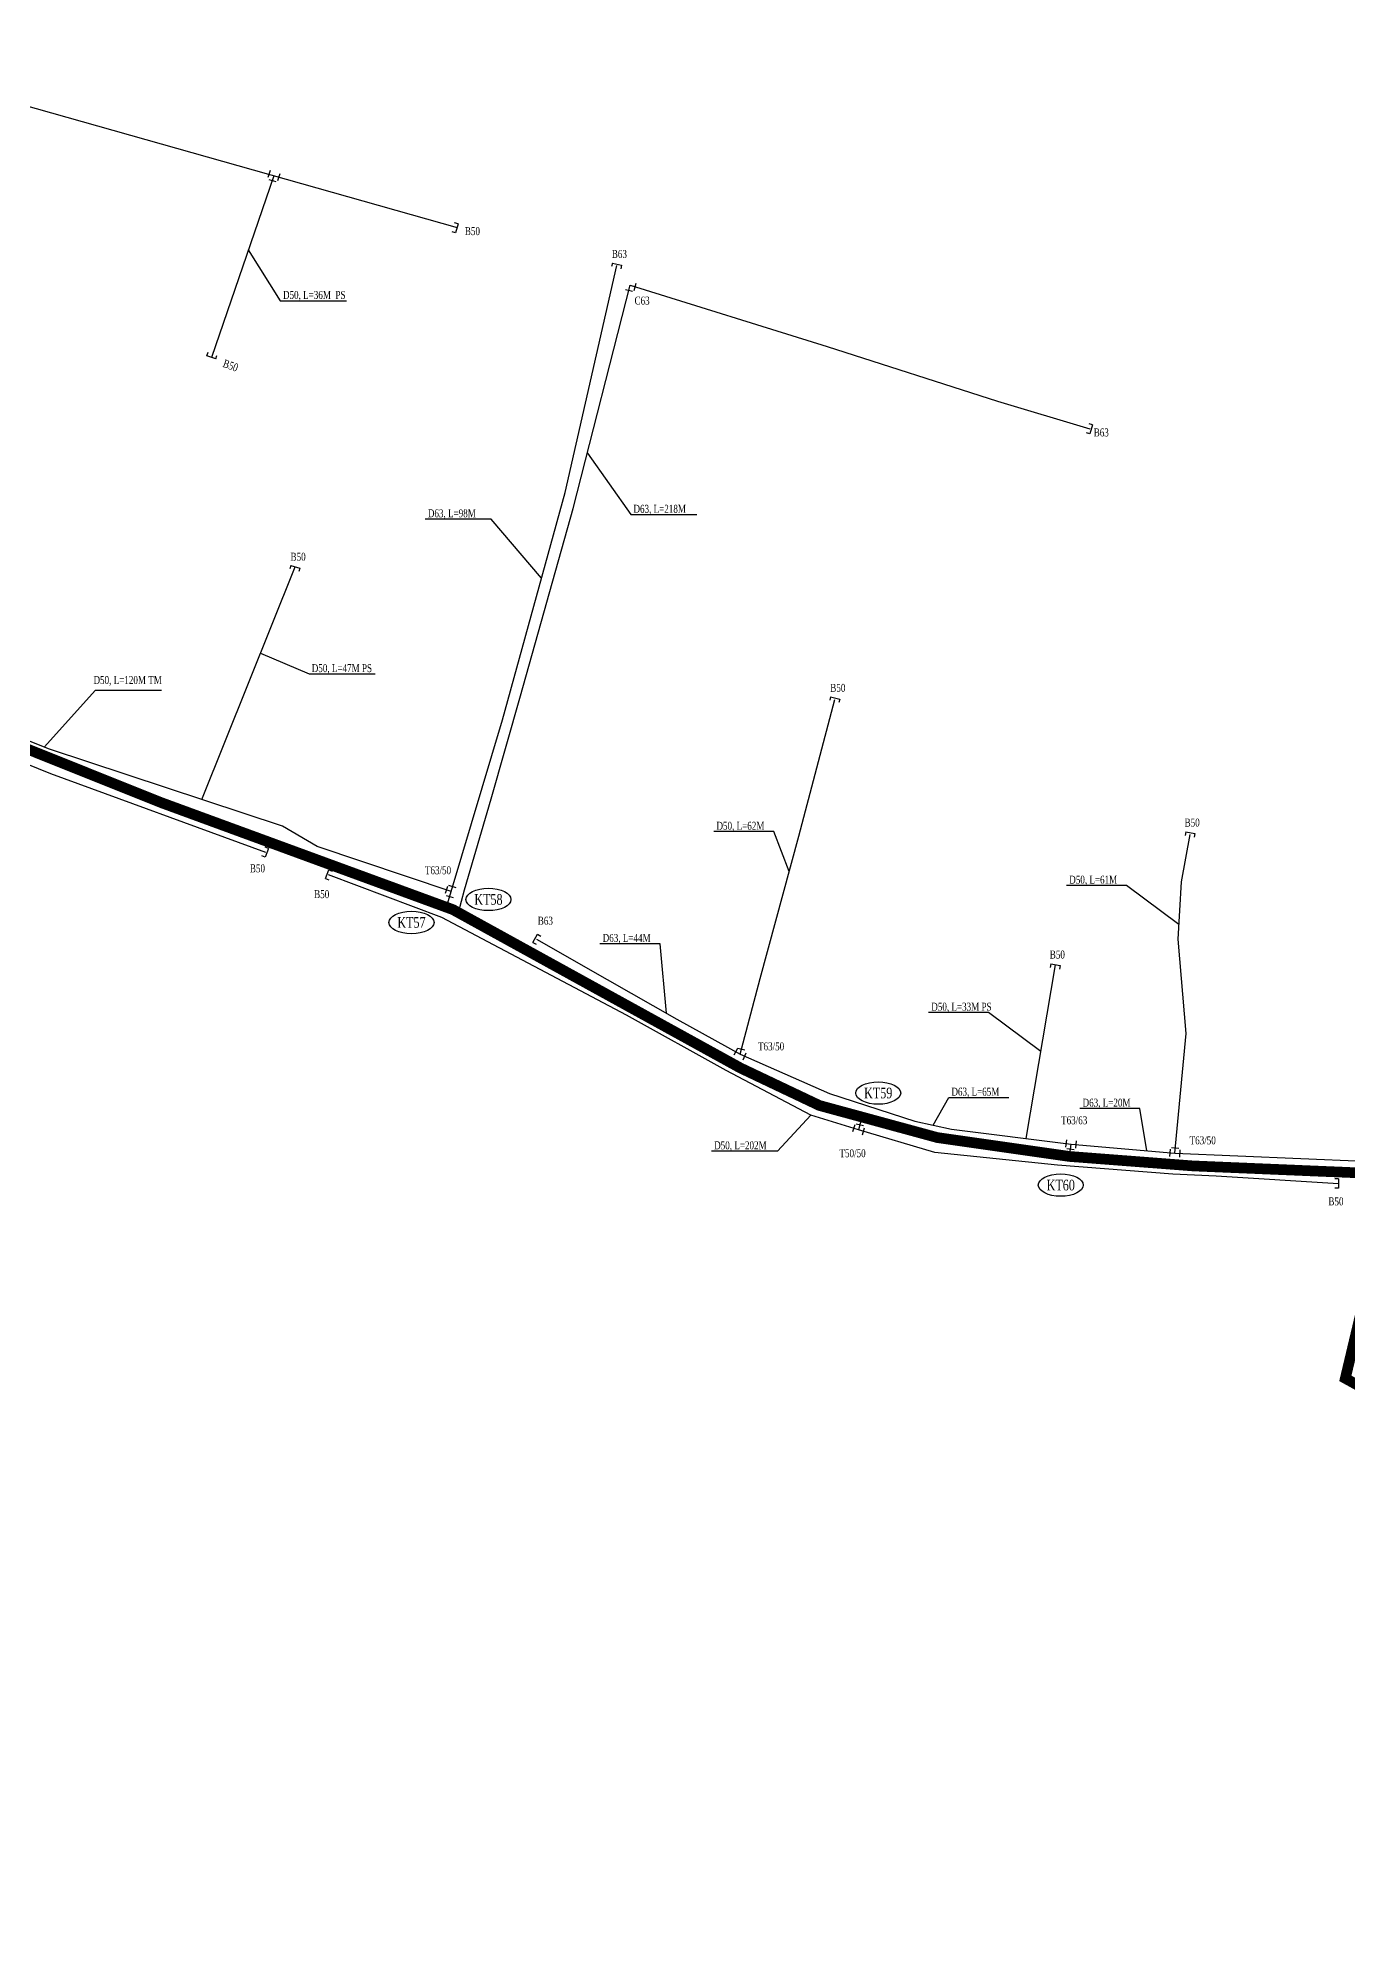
# Model space of a CAD drawing. Extents: x 549410 to 552487, y 2341005 to 2344743.
# Drawn here: x 550847.2 to 551092.5, y 2343287.2 to 2343642.9 of the extents above; entities that cross this region are included whole.
import ezdxf
from ezdxf.enums import TextEntityAlignment as Align

# ---------------------------------------------------------------- set-up
doc = ezdxf.new("R2010")
doc.units = 0
doc.header["$MEASUREMENT"] = 0
doc.linetypes.add('DASHED', pattern=[0.75, 0.5, -0.25])
for name, color, linetype in [('160', 5, 'DASHED'), ('50', 2, 'Continuous'), ('63', 1, 'Continuous'), ('ten dai khoi thuy', 210, 'Continuous'), ('Text D-L', 7, 'Continuous'), ('Text phu kien', 2, 'Continuous')]:
    doc.layers.add(name, color=color, linetype=linetype)
doc.styles.add('Text', font='vntimeh.shx', dxfattribs={"width": 0.75, "bigfont": 'vn.shx'})
doc.styles.add('TextNode', font='vntimeh1.shx', dxfattribs={"width": 0.7, "bigfont": 'vn.shx'})

# ---------------------------------------------------------------- blocks, each defined once
blk = doc.blocks.new('bit')
at = {"color": 3, "linetype": 'Continuous'}
for points in [[(-0.3, -0.88), (-0.3, 0.88)], [(-0.3, 0.88), (0.39, 0.88)], [(-0.3, -0.88), (0.39, -0.88)]]:
    blk.add_lwpolyline(points, dxfattribs=at)
blk = doc.blocks.new('pt')
at = {"color": 3, "linetype": 'Continuous'}
blk.add_line((0.96, -0.69), (0.96, 0.69), dxfattribs=at)
blk = doc.blocks.new('Daudai')
at = {"layer": 'ten dai khoi thuy', "color": 3}
blk.add_circle((0, 0), 0.75, dxfattribs=at)

msp = doc.modelspace()

# ---------------------------------------------------------------- linework, layer by layer
at = {"layer": '160', "ltscale": 10, "const_width": 2}
for points in [[(550750.53, 2343554.26), (550813.18, 2343522.47), (550870.21, 2343499.62), (550924.94, 2343479.54), (550978.82, 2343449.85), (550993.6, 2343442.83), (551015.71, 2343436.81), (551040.48, 2343433.27), (551063.59, 2343431.5), (551101.23, 2343429.92), (551185.6, 2343423.61), (551236.26, 2343418.28), (551298.61, 2343422.47), (551387.64, 2343402.42), (551517.97, 2343366.04), (551550.82, 2343353.91), (551572.38, 2343332.04)], [(551101.23, 2343429.92), (551092.15, 2343391.68), (551169.11, 2343349.22), (551244.06, 2343300.45), (551273.35, 2343288.15)]]:
    msp.add_lwpolyline(points, dxfattribs=at)
at = {"layer": '50'}
for points in [[(550799.96, 2343642.91), (550925.73, 2343607.4)], [(550790.4, 2343530.95), (550812.69, 2343519.96), (550849.53, 2343505.07), (550889.8, 2343490.3)], [(550924.59, 2343482.92), (550899.52, 2343491.35), (550893.03, 2343495.19), (550849.37, 2343509.6), (550826.96, 2343518.46), (550812.11, 2343525.47)], [(550978.74, 2343452.42), (550982.51, 2343466.61), (550989.76, 2343493.33), (550996.49, 2343518.93)], [(551062.33, 2343456.32), (551060.8, 2343474.02), (551061.45, 2343484.76), (551063.05, 2343493.64)], [(551090.88, 2343428.17), (551067.92, 2343429.6), (551059.85, 2343429.93), (551038.25, 2343431.61), (551015.22, 2343434.02), (551000.94, 2343438.24), (550991.99, 2343441.03), (550976.15, 2343449.39), (550957.45, 2343459.74), (550922.86, 2343478.08), (550901.64, 2343486.07)], [(551032.36, 2343436.65), (551037.85, 2343469.19)], [(551060.2, 2343433.89), (551062.33, 2343456.32)], [(551001.57, 2343440.66), (551000.94, 2343438.24)]]:
    msp.add_lwpolyline(points, dxfattribs=at)
at = {"layer": '50', "color": 1}
for points in [[(550891.37, 2343617.1), (550879.68, 2343583.05)], [(550877.9, 2343500.19), (550895.41, 2343543.8)]]:
    msp.add_lwpolyline(points, dxfattribs=at)
at = {"layer": '63', "color": 6}
for points in [[(550924.59, 2343482.92), (550934.21, 2343515.11), (550945.99, 2343557.73), (550955.63, 2343600.24)], [(550925.96, 2343478.98), (550927.13, 2343483.24), (550932.12, 2343500.33), (550937.6, 2343519.63), (550947.5, 2343554.71), (550958.17, 2343596.55)], [(550958.17, 2343596.55), (550995.07, 2343585.11), (551027, 2343574.85), (551044.26, 2343569.63)], [(550923.72, 2343479.99), (550924.59, 2343482.92)], [(550940.63, 2343474), (550953.82, 2343466.47), (550966.91, 2343459.01), (550978.74, 2343452.42), (550995.52, 2343445.09), (551011.48, 2343439.86), (551018.36, 2343438.41), (551040.78, 2343435.6), (551060.2, 2343433.89), (551095.6, 2343432.39), (551125.59, 2343430.43), (551148.01, 2343428.89)], [(551040.48, 2343433.27), (551040.78, 2343435.6)]]:
    msp.add_lwpolyline(points, dxfattribs=at)
at = {"layer": 'ten dai khoi thuy', "color": 3, "linetype": 'ByBlock'}
for centre in [(550931.6, 2343481.45), (550917.18, 2343477.12), (551004.63, 2343445.16), (551038.83, 2343427.91)]:
    msp.add_ellipse(centre, major_axis=(-4.22, 0), ratio=0.497929, dxfattribs=at)
at = {"layer": 'Text D-L', "color": 9}
for points in [[(550886.6, 2343603.22), (550892.6, 2343593.67), (550904.98, 2343593.67)], [(550950.14, 2343565.09), (550958.27, 2343553.58), (550970.65, 2343553.58)], [(550941.55, 2343541.66), (550932.13, 2343552.74), (550919.75, 2343552.74)], [(550888.91, 2343527.62), (550897.99, 2343523.72), (550910.37, 2343523.72)], [(550848.36, 2343510.01), (550857.97, 2343520.66), (550870.34, 2343520.66)], [(550987.96, 2343486.69), (550985.07, 2343494.17), (550973.82, 2343494.17)], [(551060.96, 2343476.73), (551051.17, 2343484.07), (551039.92, 2343484.07)], [(550964.95, 2343460.13), (550963.75, 2343473.15), (550952.5, 2343473.15)], [(551035.11, 2343452.92), (551025.32, 2343460.26), (551014.07, 2343460.26)], [(551014.92, 2343439.13), (551017.84, 2343444.34), (551029.09, 2343444.34)], [(550991.99, 2343441.03), (550985.76, 2343434.28), (550973.39, 2343434.28)], [(551054.93, 2343434.35), (551053.67, 2343442.27), (551042.42, 2343442.27)]]:
    msp.add_lwpolyline(points, dxfattribs=at)

# ---------------------------------------------------------------- block references
at = {"layer": '50'}
for name, p, rotation in [('pt', (550891.37, 2343617.1), 161.4179842819487), ('pt', (550891.37, 2343617.1), 253.3716929507813), ('bit', (550925.4, 2343607.33), 164.1331172142076), ('bit', (550955.63, 2343600.24), 257.2198313810702), ('pt', (550958.17, 2343596.55), 255.6912117123942), ('pt', (550958.17, 2343596.55), 342.7705008286222), ('bit', (550879.78, 2343583.33), 70.36197446608864), ('bit', (551044.26, 2343569.63), 163.1848633394976), ('bit', (550895.32, 2343543.52), 254.0089581193922), ('bit', (550996.49, 2343518.93), 255.2781463766262), ('bit', (550889.8, 2343490.3), 159.8545711882695), ('bit', (551063.05, 2343493.64), 259.8183881202469), ('bit', (550901.64, 2343486.07), 339.380017900402), ('pt', (550924.59, 2343482.92), 161.4179842819487), ('pt', (550924.59, 2343482.92), 73.37184498651942), ('pt', (550924.59, 2343482.92), 253.3716929507813), ('bit', (550940.63, 2343474), 330.2984442041525), ('bit', (551037.79, 2343468.9), 259.8183881202469), ('pt', (550978.74, 2343452.42), 150.8939948564499), ('pt', (550978.74, 2343452.42), 75.10520130616135), ('pt', (550978.74, 2343452.42), 336.4066565429307), ('pt', (551000.94, 2343438.24), 162.7002034754607), ('pt', (551000.94, 2343438.24), 75.52179666824532), ('pt', (551000.94, 2343438.24), 343.5402113577169), ('pt', (551040.78, 2343435.6), 172.8484871305842), ('pt', (551040.78, 2343435.6), 262.7496488021819), ('pt', (551040.78, 2343435.6), 354.9663590680082), ('pt', (551060.2, 2343433.89), 174.9665111021193), ('pt', (551060.2, 2343433.89), 84.58395423162654), ('pt', (551060.2, 2343433.89), 357.5753586868789), ('bit', (551090.58, 2343428.18), 179.6250699912246)]:
    msp.add_blockref(name, p, dxfattribs=dict(at, rotation=rotation))
at = {"layer": '50', "xscale": -1, "rotation": 160.6918484302267}
msp.add_blockref('pt', (550891.37, 2343617.1), dxfattribs=at)
at = {"layer": 'ten dai khoi thuy'}
for p in [(550923.72, 2343479.99), (550925.96, 2343478.98), (551001.57, 2343440.66), (551040.48, 2343433.27)]:
    msp.add_blockref('Daudai', p, dxfattribs=at)

# ---------------------------------------------------------------- texts
at = {"layer": 'ten dai khoi thuy', "color": 2, "style": 'TextNode', "width": 0.75}
for s, p in [('kt58', (550931.6, 2343481.45)), ('kt57', (550917.18, 2343477.12)), ('kt59', (551004.63, 2343445.16)), ('kt60', (551038.83, 2343427.91))]:
    msp.add_text(s, height=2, dxfattribs=at).set_placement(p, align=Align.MIDDLE)
at = {"layer": 'Text D-L', "color": 1, "style": 'Text', "width": 0.75}
for s, p in [('D50, L=36m  ps', (550893.1, 2343593.55)), ('D63, L=98m', (550920.25, 2343552.62)), ('D63, L=218m', (550958.77, 2343553.46)), ('D50, L=120m tm', (550857.6, 2343521.37)), ('D50, L=47m ps', (550898.49, 2343523.6)), ('D50, L=62m', (550974.32, 2343494.05)), ('D50, L=61m', (551040.42, 2343483.95)), ('D63, L=44m', (550953, 2343473.03)), ('D50, L=33m ps', (551014.57, 2343460.14)), ('D63, L=65m', (551018.34, 2343444.22)), ('D63, L=20m', (551042.92, 2343442.15)), ('D50, L=202m', (550973.89, 2343434.16))]:
    msp.add_text(s, height=1.5, dxfattribs=at).set_placement(p, align=Align.BOTTOM_LEFT)
at = {"layer": 'Text phu kien', "color": 4, "style": 'Text', "width": 0.75}
for s, p in [('B50', (550928.6, 2343606.71)), ('B63', (550956.13, 2343602.43)), ('C63', (550960.39, 2343593.69)), ('B63', (551046.42, 2343568.98)), ('B50', (550895.94, 2343545.68)), ('B50', (550997.06, 2343521.1)), ('B50', (551063.45, 2343495.85)), ('B50', (550888.32, 2343487.27)), ('T63/50', (550922.15, 2343486.92)), ('B50', (550900.36, 2343482.44)), ('B63', (550942.26, 2343477.46)), ('B50', (551038.19, 2343471.12)), ('T63/50', (550984.56, 2343453.92)), ('T63/63', (551041.35, 2343440.06)), ('T50/50', (550999.82, 2343433.88)), ('T63/50', (551065.43, 2343436.3)), ('B50', (551090.39, 2343424.86))]:
    msp.add_text(s, height=1.5, dxfattribs=at).set_placement(p, align=Align.MIDDLE_CENTER)
msp.add_text('B50', height=1.5, rotation=340.51, dxfattribs=at).set_placement((550883.29, 2343581.52), align=Align.MIDDLE_CENTER)

doc.saveas('drawing.dxf')
